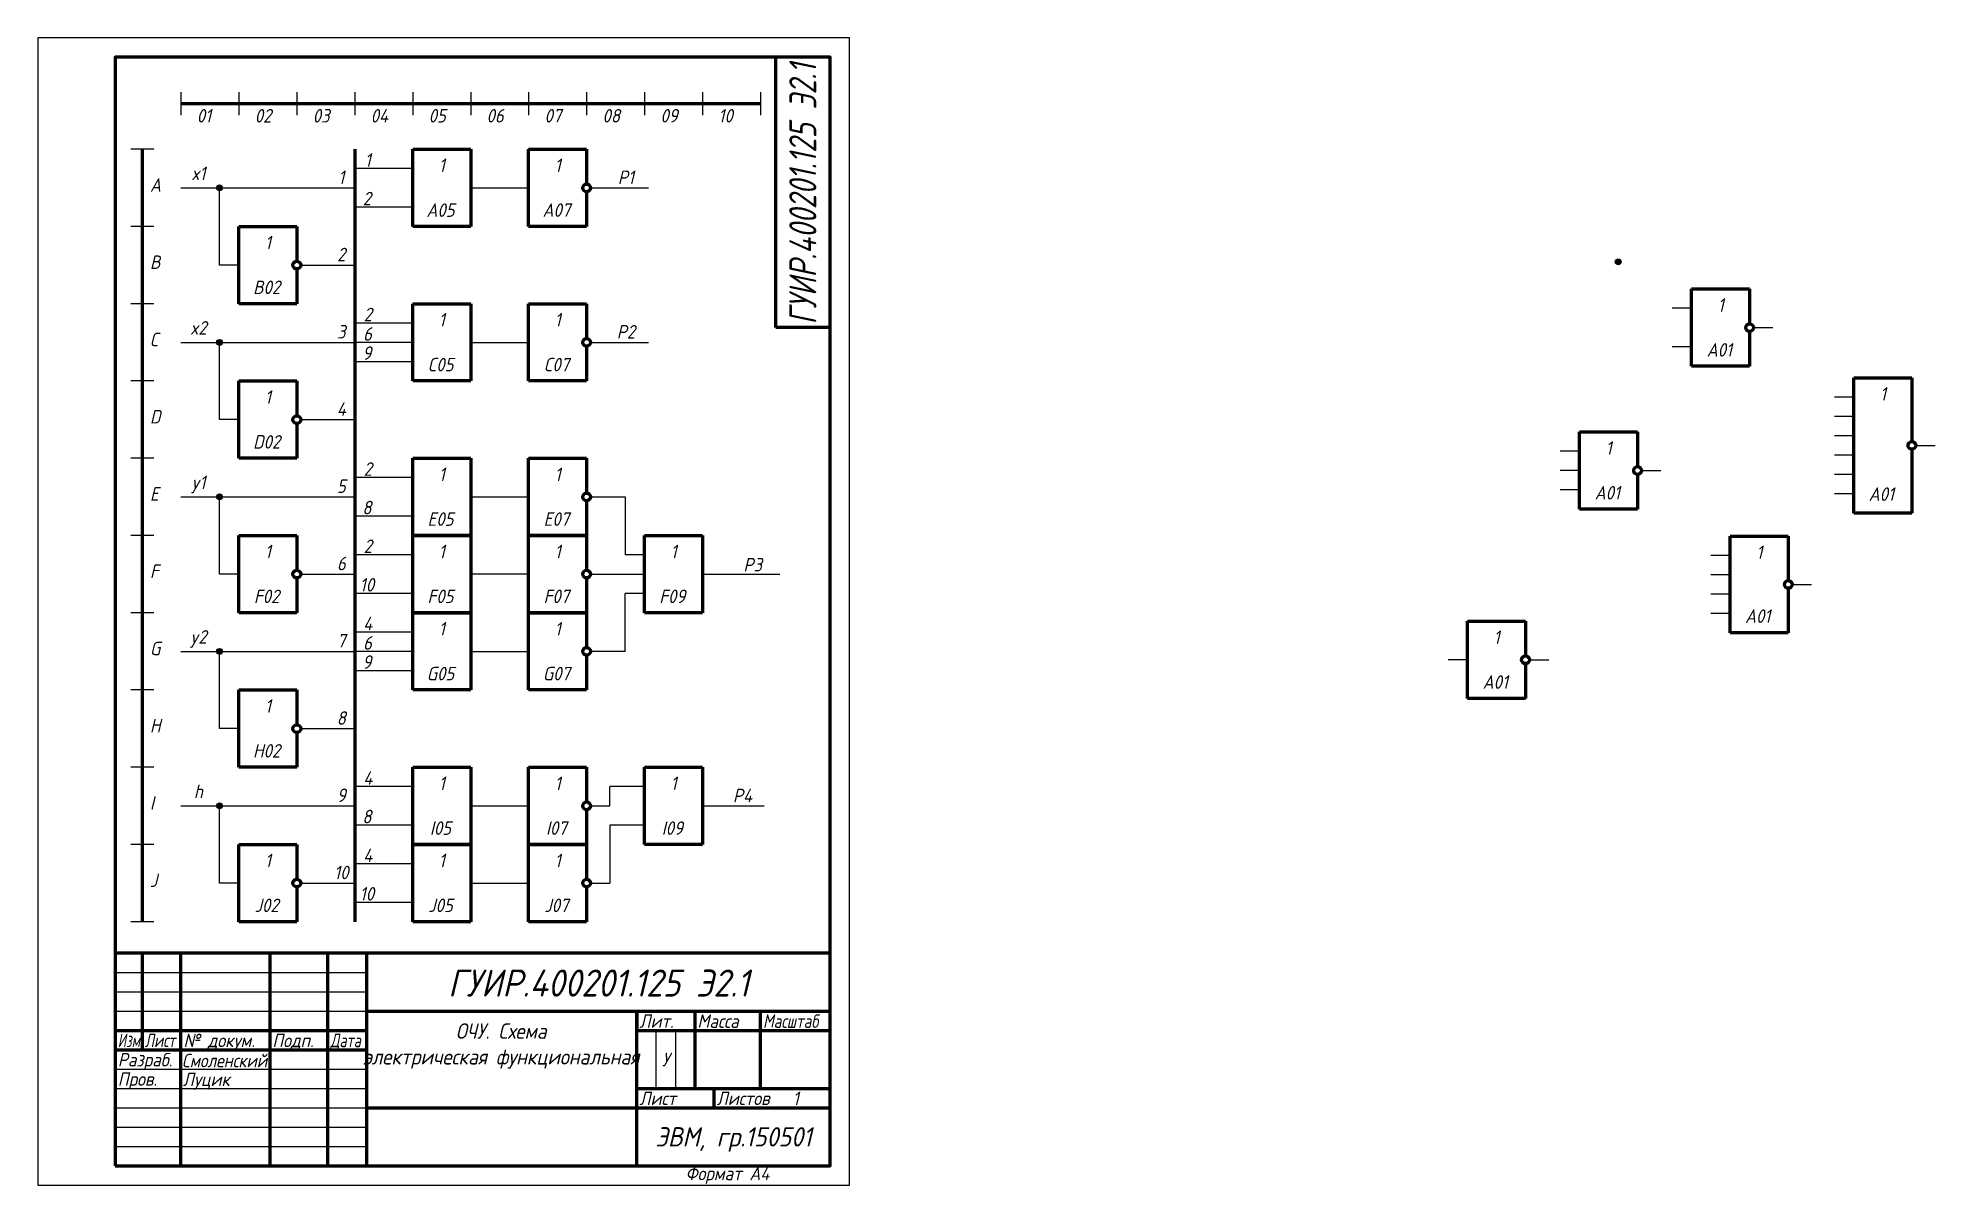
# Model space of a CAD drawing. Header units: millimetres. Extents: x 0 to 491, y 0 to 297.
import ezdxf
from ezdxf.enums import TextEntityAlignment as Align

# ---------------------------------------------------------------- set-up
doc = ezdxf.new("R2010")
doc.units = ezdxf.units.MM
doc.header["$LTSCALE"] = 0.5
doc.layers.get('0').update_dxf_attribs({"lineweight": 60})
doc.layers.get('Defpoints').update_dxf_attribs({"color": 5})
doc.layers.add('4-текст', color=7, linetype='Continuous', true_color=0x00ad00)
doc.styles.get("Standard").update_dxf_attribs({"font": 'isocpeui.ttf', "width": 0.9})

msp = doc.modelspace()

# ---------------------------------------------------------------- hatches: boundary and pattern name
at = {"lineweight": 25}
h = msp.add_hatch(color=256, dxfattribs=at)
h.dxf.hatch_style = 1
h.paths.add_polyline_path([(47.75, 258.18, 1), (46.25, 258.18, 1)])
h = msp.add_hatch(color=256, dxfattribs=at)
h.dxf.hatch_style = 1
h.paths.add_polyline_path([(409.75, 239, 1), (408.25, 239, 1)])
h = msp.add_hatch(color=256, dxfattribs=at)
h.dxf.hatch_style = 1
h.paths.add_polyline_path([(47.75, 218.18, 1), (46.25, 218.18, 1)])
h = msp.add_hatch(color=256, dxfattribs=at)
h.dxf.hatch_style = 1
h.paths.add_polyline_path([(47.75, 178.18, 1), (46.25, 178.18, 1)])
h = msp.add_hatch(color=256, dxfattribs=at)
h.dxf.hatch_style = 1
h.paths.add_polyline_path([(47.75, 138.18, 1), (46.25, 138.18, 1)])
h = msp.add_hatch(color=256, dxfattribs=at)
h.dxf.hatch_style = 1
h.paths.add_polyline_path([(47.75, 98.18, 1), (46.25, 98.18, 1)])

# ---------------------------------------------------------------- linework, layer by layer
for p, q in [((191, 222), (191, 292)), ((37, 280), (52, 280)), ((52, 280), (67, 280)), ((67, 280), (82, 280)), ((82, 280), (97, 280)), ((97, 280), (112, 280)), ((112, 280), (127, 280)), ((127, 280), (142, 280)), ((142, 280), (157, 280)), ((157, 280), (172, 280)), ((172, 280), (187, 280)), ((27, 268.18), (27, 248.18)), ((82, 268.18), (82, 68.18)), ((97, 268.18), (112, 268.18)), ((97, 248.18), (97, 268.18)), ((112, 268.18), (112, 248.18)), ((127, 268.18), (142, 268.18)), ((127, 248.18), (127, 268.18)), ((142, 268.18), (142, 259.18)), ((142, 257.18), (142, 248.18)), ((27, 248.18), (27, 228.18)), ((52, 248.18), (67, 248.18)), ((52, 228.18), (52, 248.18)), ((67, 248.18), (67, 239.18)), ((112, 248.18), (97, 248.18)), ((142, 248.18), (127, 248.18)), ((67, 237.18), (67, 228.18)), ((428, 232), (443, 232)), ((428, 212), (428, 232)), ((443, 232), (443, 223)), ((27, 228.18), (27, 208.18)), ((67, 228.18), (52, 228.18)), ((97, 228.18), (112, 228.18)), ((97, 208.18), (97, 228.18)), ((112, 228.18), (112, 208.18)), ((127, 228.18), (142, 228.18)), ((127, 208.18), (127, 228.18)), ((142, 228.18), (142, 219.18)), ((205, 222), (191, 222)), ((443, 221), (443, 212)), ((142, 217.18), (142, 208.18)), ((443, 212), (428, 212)), ((27, 208.18), (27, 188.18)), ((52, 208.18), (67, 208.18)), ((52, 188.18), (52, 208.18)), ((67, 208.18), (67, 199.18)), ((112, 208.18), (97, 208.18)), ((142, 208.18), (127, 208.18)), ((470, 209), (485, 209)), ((470, 174), (470, 209)), ((485, 209), (485, 192.5)), ((67, 197.18), (67, 188.18)), ((399, 195), (414, 195)), ((399, 175), (399, 195)), ((414, 195), (414, 186)), ((27, 188.18), (27, 168.18)), ((67, 188.18), (52, 188.18)), ((97, 188.18), (112, 188.18)), ((97, 168.18), (97, 188.18)), ((112, 188.18), (112, 168.18)), ((127, 188.18), (142, 188.18)), ((127, 168.18), (127, 188.18)), ((142, 188.18), (142, 179.18)), ((485, 190.5), (485, 174)), ((414, 184), (414, 175)), ((142, 177.18), (142, 168.18)), ((414, 175), (399, 175)), ((485, 174), (470, 174)), ((27, 168.18), (27, 148.18)), ((52, 168.18), (67, 168.18)), ((52, 148.18), (52, 168.18)), ((67, 168.18), (67, 159.18)), ((112, 168.18), (97, 168.18)), ((97, 168.18), (112, 168.18)), ((97, 148.18), (97, 168.18)), ((112, 168.18), (112, 148.18)), ((142, 168.18), (127, 168.18)), ((127, 168.18), (142, 168.18)), ((127, 148.18), (127, 168.18)), ((142, 168.18), (142, 159.18)), ((157, 168.18), (172, 168.18)), ((157, 148.18), (157, 168.18)), ((172, 168.18), (172, 148.18)), ((438, 168), (453, 168)), ((438, 143), (438, 168)), ((453, 168), (453, 156.5)), ((67, 157.18), (67, 148.18)), ((142, 157.18), (142, 148.18)), ((453, 154.5), (453, 143)), ((27, 148.18), (27, 128.18)), ((67, 148.18), (52, 148.18)), ((112, 148.18), (97, 148.18)), ((97, 148.18), (112, 148.18)), ((97, 128.18), (97, 148.18)), ((112, 148.18), (112, 128.18)), ((142, 148.18), (127, 148.18)), ((127, 148.18), (142, 148.18)), ((127, 128.18), (127, 148.18)), ((142, 148.18), (142, 139.18)), ((172, 148.18), (157, 148.18)), ((370, 146), (385, 146)), ((370, 126), (370, 146)), ((385, 146), (385, 137)), ((453, 143), (438, 143)), ((142, 137.18), (142, 128.18)), ((385, 135), (385, 126)), ((27, 128.18), (27, 108.18)), ((52, 128.18), (67, 128.18)), ((52, 108.18), (52, 128.18)), ((67, 128.18), (67, 119.18)), ((112, 128.18), (97, 128.18)), ((142, 128.18), (127, 128.18)), ((385, 126), (370, 126)), ((67, 117.18), (67, 108.18)), ((27, 108.18), (27, 88.18)), ((67, 108.18), (52, 108.18)), ((97, 108.18), (112, 108.18)), ((97, 88.18), (97, 108.18)), ((112, 108.18), (112, 88.18)), ((127, 108.18), (142, 108.18)), ((127, 88.18), (127, 108.18)), ((142, 108.18), (142, 99.18)), ((157, 108.18), (172, 108.18)), ((157, 88.18), (157, 108.18)), ((172, 108.18), (172, 88.18)), ((142, 97.18), (142, 88.18)), ((27, 88.18), (27, 68.18)), ((52, 88.18), (67, 88.18)), ((52, 68.18), (52, 88.18)), ((67, 88.18), (67, 79.18)), ((112, 88.18), (97, 88.18)), ((97, 88.18), (112, 88.18)), ((97, 68.18), (97, 88.18)), ((112, 88.18), (112, 68.18)), ((142, 88.18), (127, 88.18)), ((127, 88.18), (142, 88.18)), ((127, 68.18), (127, 88.18)), ((142, 88.18), (142, 79.18)), ((172, 88.18), (157, 88.18)), ((67, 77.18), (67, 68.18)), ((142, 77.18), (142, 68.18)), ((67, 68.18), (52, 68.18)), ((112, 68.18), (97, 68.18)), ((142, 68.18), (127, 68.18)), ((155, 45), (155, 40))]:
    msp.add_line(p, q)
for p, q in [((37, 283), (37, 277)), ((52, 283), (52, 277)), ((67, 283), (67, 277)), ((82, 283), (82, 277)), ((97, 283), (97, 277)), ((112, 283), (112, 277)), ((127, 283), (127, 277)), ((142, 283), (142, 277)), ((157, 283), (157, 277)), ((172, 283), (172, 277)), ((187, 283), (187, 277)), ((30, 268.18), (24, 268.18)), ((97, 268.18), (97, 263.18)), ((127, 268.18), (127, 263.18)), ((97, 263.18), (82, 263.18)), ((97, 263.18), (97, 258.18)), ((127, 263.18), (127, 258.18)), ((37, 258.18), (82, 258.18)), ((47, 238.18), (47, 258.18)), ((112, 258.18), (127, 258.18)), ((143, 258.18), (158, 258.18)), ((97, 253.18), (82, 253.18)), ((97, 248.18), (97, 253.18)), ((127, 248.18), (127, 253.18)), ((30, 248.18), (24, 248.18)), ((52, 248.18), (52, 243.18)), ((52, 243.18), (52, 238.18)), ((52, 238.18), (47, 238.18)), ((68, 238.18), (82, 238.18)), ((52, 228.18), (52, 233.18)), ((428, 232), (428, 227)), ((30, 228.18), (24, 228.18)), ((97, 228.18), (97, 223.18)), ((127, 228.18), (127, 223.18)), ((428, 227), (423, 227)), ((97, 223.18), (82, 223.18)), ((97, 223.18), (97, 218.18)), ((127, 223.18), (127, 218.18)), ((444, 222), (449, 222)), ((37, 218.18), (82, 218.18)), ((47, 198.18), (47, 218.18)), ((97, 218.18), (82, 218.18)), ((112, 218.18), (127, 218.18)), ((143, 218.18), (158, 218.18)), ((428, 217), (423, 217)), ((428, 212), (428, 217)), ((97, 213.18), (82, 213.18)), ((97, 208.18), (97, 213.18)), ((127, 208.18), (127, 213.18)), ((30, 208.18), (24, 208.18)), ((52, 208.18), (52, 203.18)), ((470, 209), (470, 204)), ((52, 203.18), (52, 198.18)), ((470, 204), (465, 204)), ((470, 204), (470, 199)), ((52, 198.18), (47, 198.18)), ((68, 198.18), (82, 198.18)), ((470, 199), (465, 199)), ((52, 188.18), (52, 193.18)), ((399, 195), (399, 190)), ((470, 194), (465, 194)), ((470, 194), (470, 189)), ((486, 191.5), (491, 191.5)), ((30, 188.18), (24, 188.18)), ((97, 188.18), (97, 183.18)), ((127, 188.18), (127, 183.18)), ((399, 190), (394, 190)), ((399, 190), (399, 185)), ((470, 189), (465, 189)), ((97, 183.18), (82, 183.18)), ((97, 183.18), (97, 178.18)), ((127, 183.18), (127, 178.18)), ((399, 185), (394, 185)), ((415, 185), (420, 185)), ((470, 184), (465, 184)), ((37, 178.18), (82, 178.18)), ((47, 158.18), (47, 178.18)), ((112, 178.18), (127, 178.18)), ((143, 178.18), (152, 178.18)), ((152, 178.18), (152, 163.18)), ((399, 180), (394, 180)), ((399, 175), (399, 180)), ((470, 179), (465, 179)), ((97, 173.18), (82, 173.18)), ((97, 168.18), (97, 173.18)), ((127, 168.18), (127, 173.18)), ((30, 168.18), (24, 168.18)), ((52, 168.18), (52, 163.18)), ((97, 168.18), (97, 163.18)), ((127, 168.18), (127, 163.18)), ((157, 168.18), (157, 163.18)), ((438, 168), (438, 163)), ((52, 163.18), (52, 158.18)), ((97, 163.18), (82, 163.18)), ((97, 163.18), (97, 158.18)), ((127, 163.18), (127, 158.18)), ((157, 163.18), (152, 163.18)), ((157, 163.18), (157, 158.18)), ((438, 163), (433, 163)), ((438, 163), (438, 158)), ((52, 158.18), (47, 158.18)), ((68, 158.18), (82, 158.18)), ((127, 158.18), (112, 158.18)), ((143, 158.18), (157, 158.18)), ((172, 158.18), (192, 158.18)), ((438, 158), (433, 158)), ((52, 148.18), (52, 153.18)), ((97, 153.18), (82, 153.18)), ((97, 148.18), (97, 153.18)), ((127, 148.18), (127, 153.18)), ((157, 153.18), (152, 153.18)), ((152, 138.18), (152, 153.18)), ((157, 148.18), (157, 153.18)), ((438, 153), (433, 153)), ((438, 153), (438, 148)), ((454, 155.5), (459, 155.5)), ((30, 148.18), (24, 148.18)), ((97, 148.18), (97, 143.18)), ((127, 148.18), (127, 143.18)), ((438, 148), (433, 148)), ((97, 143.18), (82, 143.18)), ((97, 143.18), (97, 138.18)), ((127, 143.18), (127, 138.18)), ((370, 146), (370, 141)), ((37, 138.18), (82, 138.18)), ((47, 118.18), (47, 138.18)), ((97, 138.18), (82, 138.18)), ((112, 138.18), (127, 138.18)), ((152, 138.18), (143, 138.18)), ((370, 141), (370, 136)), ((97, 133.18), (82, 133.18)), ((97, 128.18), (97, 133.18)), ((127, 128.18), (127, 133.18)), ((370, 136), (365, 136)), ((386, 136), (391, 136)), ((30, 128.18), (24, 128.18)), ((52, 128.18), (52, 123.18)), ((370, 126), (370, 131)), ((52, 123.18), (52, 118.18)), ((52, 118.18), (47, 118.18)), ((68, 118.18), (82, 118.18)), ((52, 108.18), (52, 113.18)), ((30, 108.18), (24, 108.18)), ((97, 108.18), (97, 103.18)), ((127, 108.18), (127, 103.18)), ((157, 108.18), (157, 103.18)), ((97, 103.18), (82, 103.18)), ((97, 103.18), (97, 98.18)), ((127, 103.18), (127, 98.18)), ((157, 103.18), (148, 103.18)), ((148, 98.18), (148, 103.18)), ((37, 98.18), (82, 98.18)), ((47, 78.18), (47, 98.18)), ((112, 98.18), (127, 98.18)), ((143, 98.18), (148, 98.18)), ((172, 98.18), (188, 98.18)), ((97, 93.18), (82, 93.18)), ((97, 88.18), (97, 93.18)), ((127, 88.18), (127, 93.18)), ((157, 93.18), (148, 93.18)), ((148, 93.18), (148, 78.18)), ((157, 88.18), (157, 93.18)), ((30, 88.18), (24, 88.18)), ((52, 88.18), (52, 83.18)), ((97, 88.18), (97, 83.18)), ((127, 88.18), (127, 83.18)), ((52, 83.18), (52, 78.18)), ((97, 83.18), (82, 83.18)), ((97, 83.18), (97, 78.18)), ((127, 83.18), (127, 78.18)), ((52, 78.18), (47, 78.18)), ((68, 78.18), (82, 78.18)), ((112, 78.18), (127, 78.18)), ((143, 78.18), (148, 78.18)), ((52, 68.18), (52, 73.18)), ((97, 73.18), (82, 73.18)), ((97, 68.18), (97, 73.18)), ((127, 68.18), (127, 73.18)), ((30, 68.18), (24, 68.18))]:
    msp.add_line(p, q, dxfattribs=at)
at = {"lineweight": 60}
for p, q in [((205, 60), (20, 60)), ((27, 60), (27, 35)), ((37, 5), (37, 60)), ((60, 60), (60, 5)), ((75, 5), (75, 60)), ((85, 60), (85, 5)), ((85, 45), (205, 45)), ((155, 5), (155, 45)), ((170, 45), (170, 25)), ((187, 25), (187, 45)), ((20, 40), (85, 40)), ((155, 40), (205, 40)), ((20, 35), (85, 35)), ((155, 25), (205, 25)), ((175, 20), (175, 25)), ((85, 20), (205, 20))]:
    msp.add_line(p, q, dxfattribs=at)
at = {"lineweight": -3}
for p, q in [((20, 55), (85, 55)), ((20, 50), (85, 50)), ((20, 45), (85, 45)), ((160, 25), (160, 40)), ((165, 40), (165, 25)), ((20, 30), (85, 30)), ((20, 25), (85, 25)), ((20, 20), (85, 20)), ((20, 15), (85, 15)), ((20, 10), (85, 10))]:
    msp.add_line(p, q, dxfattribs=at)
at = {"lineweight": 60}
msp.add_lwpolyline([(20, 5), (205, 5), (205, 292), (20, 292)], close=True, dxfattribs=at)
at = {"lineweight": 25}
for centre in [(47, 258.18), (409, 239), (47, 218.18), (47, 178.18), (47, 138.18), (47, 98.18)]:
    msp.add_circle(centre, 0.75, dxfattribs=at)
for centre in [(142, 258.18), (67, 238.18), (443, 222), (142, 218.18), (67, 198.18), (485, 191.5), (414, 185), (142, 178.18), (67, 158.18), (142, 158.18), (453, 155.5), (142, 138.18), (385, 136), (67, 118.18), (142, 98.18), (67, 78.18), (142, 78.18)]:
    msp.add_circle(centre, 1)
at = {"layer": 'Defpoints'}
msp.add_lwpolyline([(0, 0), (210, 0), (210, 297), (0, 297)], close=True, dxfattribs=at)

# ---------------------------------------------------------------- texts
at = {"width": 0.9}
for s, p in [('01', (41.11, 275.1)), ('02', (56.11, 275.1)), ('03', (71.11, 275.1)), ('04', (86.11, 275.1)), ('05', (101.11, 275.1)), ('06', (116.11, 275.1)), ('07', (131.11, 275.1)), ('08', (146.11, 275.1)), ('09', (161.11, 275.1)), ('10', (176.11, 275.1)), ('A', (29, 257.18)), ('B', (29, 237.18)), ('С', (29, 217.18)), ('D', (29, 197.18)), ('E', (29, 177.18)), ('F', (29, 157.18)), ('G', (29, 137.18)), ('H', (29, 117.18)), ('I', (29, 97.18)), ('J', (29, 77.18))]:
    msp.add_text(s, height=3.5, dxfattribs=at).set_placement(p)
at = {"lineweight": -3, "width": 0.9}
msp.add_text('Формат А4', height=3.5, dxfattribs=at).set_placement((167.6, 1.25))
at = {"lineweight": 25, "char_height": 3.5, "attachment_point": 1}
for s, insert in [('\\pxqc;1', (82.86, 267.14)), ('\\pxqc;x1', (39, 263.68)), ('\\pxqc;1', (76, 262.68)), ('\\pxqc;P1', (149.67, 262.67)), ('\\pxqc;2', (82.62, 257.16)), ('\\pxqc;2', (76, 242.68)), ('\\pxqc;2', (82.86, 227.14)), ('\\pxqc;x2', (39, 223.68)), ('\\pxqc;3', (76, 222.68)), ('\\pxqc;6', (82.77, 222.1)), ('\\pxqc;P2', (149.67, 222.67)), ('\\pxqc;9', (82.62, 217.16)), ('\\pxqc;4', (76, 202.68)), ('\\pxqc;2', (82.86, 187.14)), ('\\pxqc;y1', (39, 183.68)), ('\\pxqc;5', (76, 182.68)), ('\\pxqc;8', (82.62, 177.16)), ('\\pxqc;2', (82.86, 167.14)), ('\\pxqc;6', (76, 162.68)), ('\\pxqc;P3', (182.48, 162.37)), ('\\pxqc;10', (82.62, 157.16)), ('\\pxqc;y2', (39, 143.68)), ('\\pxqc;7', (76, 142.68)), ('\\pxqc;4', (82.86, 147.14)), ('\\pxqc;6', (82.77, 142.1)), ('\\pxqc;9', (82.62, 137.16)), ('\\pxqc;8', (76, 122.68)), ('\\pxqc;h', (39, 103.68)), ('\\pxqc;4', (82.86, 107.14)), ('\\pxqc;9', (76, 102.68)), ('\\pxqc;P4', (179.85, 102.6)), ('\\pxqc;8', (82.62, 97.16)), ('\\pxqc;4', (82.86, 87.14)), ('\\pxqc;10', (76, 82.68)), ('\\pxqc;10', (82.62, 77.16))]:
    msp.add_mtext_dynamic_manual_height_columns(s, width=5.0418, gutter_width=17.5, heights=[0], dxfattribs=dict(at, insert=insert))
at = {"char_height": 3.5, "attachment_point": 1}
for s, insert in [('\\pxqc;1', (97.04, 265.78)), ('\\pxqc;1', (127.04, 265.78)), ('\\pxqc;A05', (96.69, 254.17)), ('\\pxqc;А07', (126.69, 254.17)), ('\\pxqc;1', (52.04, 245.78)), ('\\pxqc;B02', (51.69, 234.17)), ('\\pxqc;1', (428.04, 229.6)), ('\\pxqc;1', (97.04, 225.78)), ('\\pxqc;1', (127.04, 225.78)), ('\\pxqc;A01', (427.69, 217.99)), ('\\pxqc;C05', (96.69, 214.17)), ('\\pxqc;C07', (126.69, 214.17)), ('\\pxqc;1', (470.04, 206.6)), ('\\pxqc;1', (52.04, 205.78)), ('\\pxqc;D02', (51.69, 194.17)), ('\\pxqc;1', (399.04, 192.6)), ('\\pxqc;1', (97.04, 185.78)), ('\\pxqc;1', (127.04, 185.78)), ('\\pxqc;A01', (398.69, 180.99)), ('\\pxqc;A01', (469.61, 180.64)), ('\\pxqc;E05', (96.69, 174.17)), ('\\pxqc;E07', (126.69, 174.17)), ('\\pxqc;1', (52.04, 165.78)), ('\\pxqc;1', (97.04, 165.78)), ('\\pxqc;1', (127.04, 165.78)), ('\\pxqc;1', (157.04, 165.78)), ('\\pxqc;1', (438.04, 165.6)), ('\\pxqc;F02', (51.69, 154.17)), ('\\pxqc;F05', (96.69, 154.17)), ('\\pxqc;F07', (126.69, 154.17)), ('\\pxqc;F09', (156.69, 154.17)), ('\\pxqc;A01', (437.61, 149.05)), ('\\pxqc;1', (97.04, 145.78)), ('\\pxqc;1', (127.04, 145.78)), ('\\pxqc;1', (370.04, 143.6)), ('\\pxqc;G05', (96.69, 134.17)), ('\\pxqc;G07', (126.69, 134.17)), ('\\pxqc;A01', (369.69, 131.99)), ('\\pxqc;1', (52.04, 125.78)), ('\\pxqc;H02', (51.69, 114.17)), ('\\pxqc;1', (97.04, 105.78)), ('\\pxqc;1', (127.04, 105.78)), ('\\pxqc;1', (157.04, 105.78)), ('\\pxqc;I05', (96.69, 94.17)), ('\\pxqc;I07', (126.69, 94.17)), ('\\pxqc;I09', (156.69, 94.17)), ('\\pxqc;1', (52.04, 85.78)), ('\\pxqc;1', (97.04, 85.78)), ('\\pxqc;1', (127.04, 85.78)), ('\\pxqc;J02', (51.69, 74.17)), ('\\pxqc;J05', (96.69, 74.17)), ('\\pxqc;J07', (126.69, 74.17))]:
    msp.add_mtext_dynamic_manual_height_columns(s, width=15, gutter_width=17.5, heights=[0], dxfattribs=dict(at, insert=insert))
at = {"layer": '4-текст', "lineweight": 25, "width": 0.732587}
msp.add_text('ГУИР.400201.125 Э2.1', height=7, rotation=90, dxfattribs=at).set_placement((201.46, 222.79), (201.46, 290.46), align=Align.FIT)
at = {"layer": '4-текст', "lineweight": -3}
for s, width, p in [('Лит.', 0.9, (155.67, 40.7)), ('Масса', 0.9, (170.67, 40.7)), ('Масштаб', 0.8, (187.67, 40.7)), ('Изм.', 0.7, (20.67, 35.7)), ('Лист', 0.75, (27.67, 35.7)), ('№ докум.', 0.9, (37.67, 35.7)), ('Подп.', 0.9, (60.67, 35.7)), ('Дата', 0.75, (75.67, 35.7)), ('Разраб.', 0.9, (20.67, 30.7)), ('Пров.', 0.9, (20.67, 25.7)), ('Луцик', 0.9, (37.5, 25.64)), ('Лист', 0.9, (155.67, 20.7)), ('Листов   1', 0.9, (175.67, 20.7))]:
    msp.add_text(s, height=3.5, dxfattribs=dict(at, width=width)).set_placement(p)
at = {"layer": '4-текст', "lineweight": 25, "width": 0.860485}
msp.add_text('Смоленский', height=3.5, dxfattribs=at).set_placement((37.29, 30.49), (59.33, 30.49), align=Align.FIT)
at = {"layer": '4-текст', "lineweight": 25, "attachment_point": 5}
for s, width, gutter_width, insert, char_height in [('\\pxqc;ГУИР.400201.125 Э2.1', 120, 17.5, (145.13, 52.3), 7), ('У', 5, 50, (162.5, 32.5), 3.5), ('\\pxqc;ЭВМ, гр.150501', 50, 25, (180.05, 11.81), 5)]:
    msp.add_mtext_dynamic_manual_height_columns(s, width=width, gutter_width=gutter_width, heights=[0], dxfattribs=dict(at, insert=insert, char_height=char_height))
at = {"layer": '4-текст', "insert": (84.89, 41.88), "char_height": 4, "attachment_point": 1}
msp.add_mtext_dynamic_manual_height_columns('\\pxqc;ОЧУ. Схема \\Pэлектрическая функциональная', width=70, gutter_width=50, heights=[25], dxfattribs=at)

doc.saveas('drawing.dxf')
